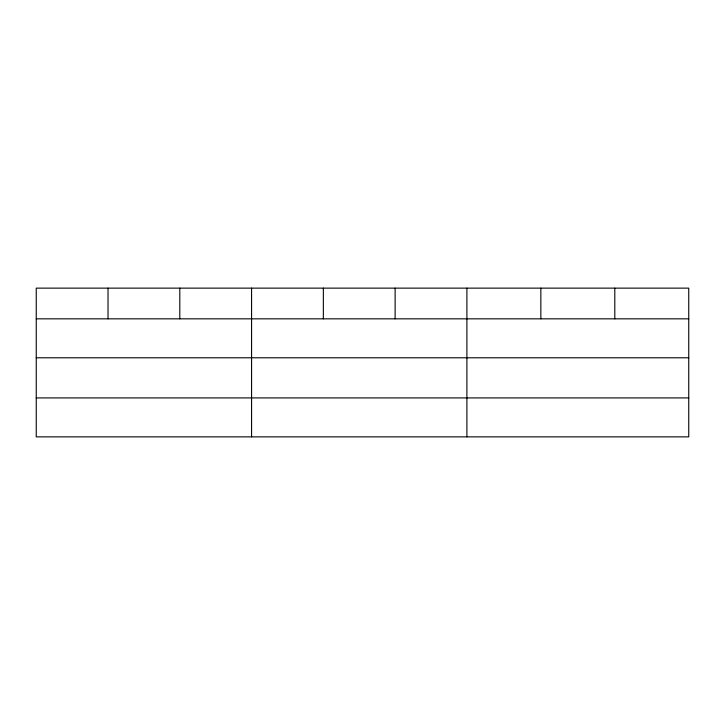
<?xml version="1.0" encoding="UTF-8"?>
<svg xmlns="http://www.w3.org/2000/svg" width="725" height="725" viewBox="0 0 725 725"><rect width="100%" height="100%" fill="white"/><g stroke="black" fill="none" stroke-linecap="round" stroke-linejoin="round"><path stroke-width="1.09" d="M688.75 357.788L688.75 288.133L36.25 288.133L36.25 436.867L688.75 436.867L688.75 357.788L36.25 357.788M36.25 318.837L688.75 318.837M36.25 397.916L688.75 397.916M614.8 288.133L614.8 318.837M540.85 288.133L540.85 318.837M466.9 288.133L466.9 436.867M395.125 288.133L395.125 318.837M323.35 288.133L323.35 318.837M251.575 288.133L251.575 436.867M179.8 288.133L179.8 318.837M108.025 288.133L108.025 318.837"/></g></svg>
